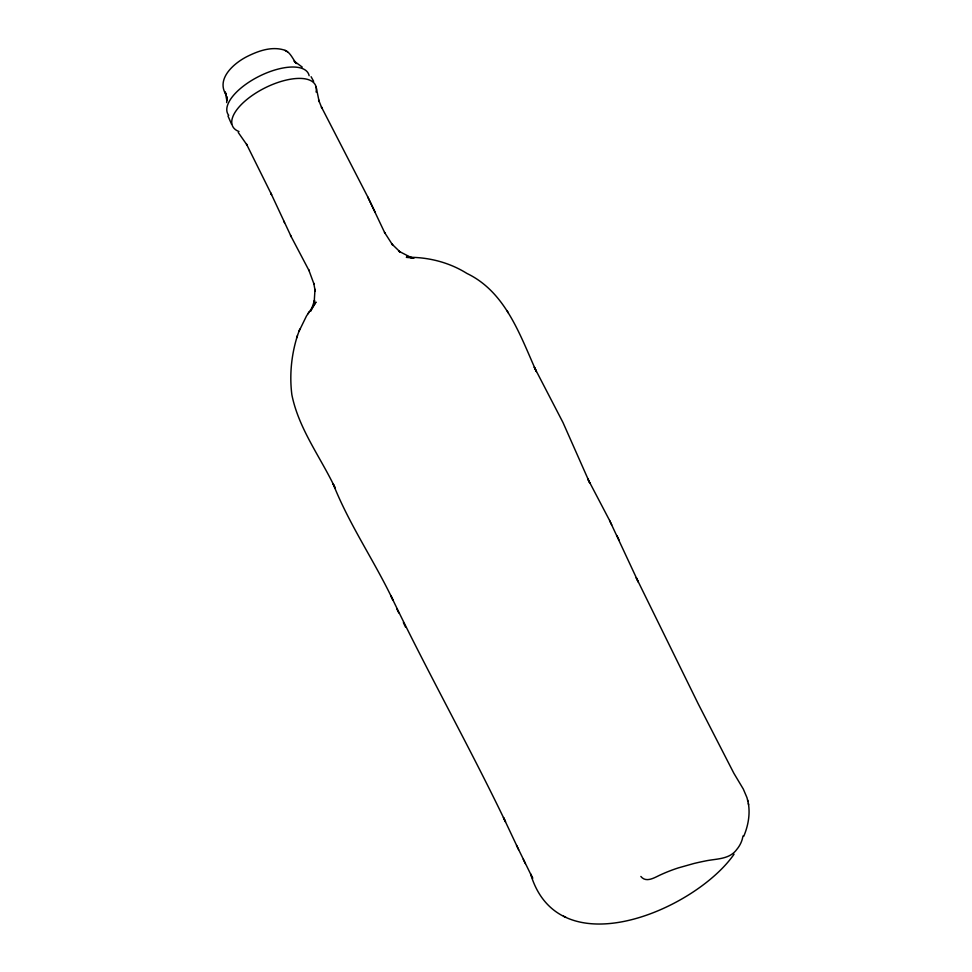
<?xml version="1.0" encoding="UTF-8"?>
<svg xmlns="http://www.w3.org/2000/svg" width="972" height="972" viewBox="0 0 972 972"><rect width="100%" height="100%" fill="white"/><g stroke="black" fill="none" stroke-linecap="round" stroke-linejoin="round"><path stroke-width="1.46" d="M226.634 102.57L227.144 96.86L226.853 100.724L225.225 91.951L226.282 95.025C215.395 78.744 234.459 62.694 247.751 56.206C258.54 50.884 271.067 46.474 283.144 49.718C290.227 51.261 292.317 58.684 296.484 63.544L294.079 61.09L302.256 67.104M743.045 835.944L742.183 839.541A47.64 36.681 28.1 0 1 736.898 849.285C729.51 859.71 716.194 858.592 705.186 861.022A289.79 223.159 28.1 0 0 693.923 863.501L678.334 867.899A202.273 155.775 28.1 0 0 661.337 874.472C655.237 877.084 646.416 883.427 640.864 876.452M297.468 335.571C291.418 354.549 289.352 374.998 291.867 394.778C298.696 428.895 320.675 457.35 335.267 488.296L333.129 483.849C349.155 524.503 374.135 560.54 392.846 599.833L390.756 595.459C427.279 671.749 468.905 745.536 505.525 821.85L503.46 817.537L518.611 849.637M298.987 331.355L306.496 315.973L315.997 302.061L311.623 309.351M296.606 337.952L299.789 329.107M310.858 311.113L314.563 300.324L314.138 302.985L315.001 289.316L315.232 291.369L313.774 283.277L314.029 284.189L308.756 269.888L309.108 270.714L291.26 236.804L270.824 193.076L271.589 194.679L246.487 144.099L246.924 144.877L238.237 132.459M743.75 836.297C748.063 826.091 750.275 814.548 748.379 803.516M307.893 313.774L309.448 311.538M734.054 854.218C695.6 909.646 558.73 968.805 530.627 873.974L532.705 878.324L516.521 845.288M412.772 257.932L406.357 257.325C427.583 256.851 448.894 262.136 466.937 273.448C505.683 292.025 519.984 335.121 536.386 371.559L534.248 367.112L562.97 422.492L589.895 483.278L587.805 478.904L609.602 520.482L638.337 582.058L636.259 577.708L698.188 703.801L733.896 773.335L743.301 789.045L747.006 797.733L748.622 804.731M413.987 258.139L407.244 256.401L411.849 257.92L398.593 251.068L400.488 252.356L391.582 243.717L392.761 245.211L384.499 232.381L384.924 233.171L367.744 196.891L321.428 106.993L321.768 107.819L318.573 99.958L319.168 101.671L316.155 87.128M563.505 916.159L565.923 917.374M284.99 50.41L286.011 50.981M286.558 51.285L287.615 51.868M311.101 76.727L313.64 81.356M507.092 310.675L508.283 312.863M375.156 212.261L367.744 196.891M609.602 520.482L611.716 524.892M616.904 535.536L619.018 539.934M283.727 221.094L284.517 222.734M290.47 235.151L291.26 236.804M523.276 859.297L525.366 863.634M396.71 608.581L398.812 612.98M403.368 622.59L405.482 627.001M231.555 124.185L227.97 115.972M747.687 800.102L747.93 801.329M228.724 115.328A45.077 19.501 -26.5 0 1 259.803 75.962A45.077 19.501 -26.5 0 1 309.12 75.719M238.99 131.524A46.231 19.999 -26.5 0 1 264.141 88.318A46.231 19.999 -26.5 0 1 316.082 92.048"/></g></svg>
